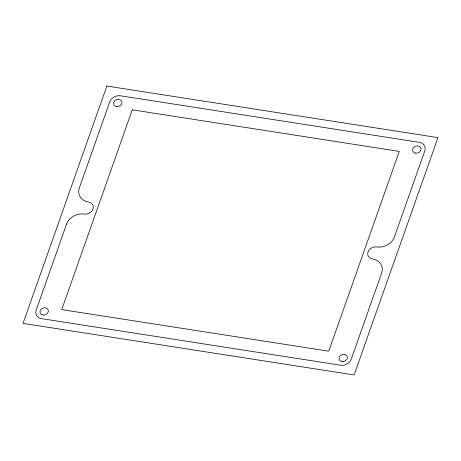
<?xml version="1.0" encoding="UTF-8"?>
<svg xmlns="http://www.w3.org/2000/svg" width="461" height="461" viewBox="0 0 461 461"><rect width="100%" height="100%" fill="white"/><g stroke="black" fill="none" stroke-linecap="round" stroke-linejoin="round"><path stroke-width="0.69" d="M106.866 86.046L23.05 323.386L354.134 374.954L437.95 137.614L106.866 86.046M66.591 224.017L36.16 310.195A8.609 7.088 -22.4 0 0 41.623 318.66L340.667 365.233A8.609 7.088 -22.4 0 0 351.224 359.263L381.656 273.085A14.349 11.813 -22.4 0 0 372.557 258.973A7.174 5.907 -22.4 0 1 368.011 251.913A7.174 5.907 -22.4 0 1 376.81 246.94A14.349 11.813 -22.4 0 0 394.409 236.983L424.84 150.805A8.609 7.088 -22.4 0 0 419.377 142.34L120.333 95.767A8.609 7.088 -22.4 0 0 109.776 101.737L79.344 187.915A14.349 11.813 -22.4 0 0 88.443 202.027A7.174 5.907 -22.4 0 1 92.989 209.087A7.174 5.907 -22.4 0 1 84.19 214.06A14.349 11.813 -22.4 0 0 66.591 224.017M132.272 109.816L61.722 309.602L328.728 351.184L399.278 151.398L132.272 109.816M116.702 106.624A4.305 3.544 -22.4 0 0 121.842 101.558A4.305 3.544 -22.4 0 0 114.806 100.775A4.305 3.544 -22.4 0 0 116.702 106.624M43.086 315.076A4.305 3.544 -22.4 0 0 48.226 310.011A4.305 3.544 -22.4 0 0 41.196 309.233A4.305 3.544 -22.4 0 0 43.086 315.076M342.131 361.649A4.305 3.544 -22.4 0 0 347.277 356.589A4.305 3.544 -22.4 0 0 340.241 355.806A4.305 3.544 -22.4 0 0 342.131 361.649M415.747 153.196A4.305 3.544 -22.4 0 0 420.887 148.131A4.305 3.544 -22.4 0 0 413.851 147.353A4.305 3.544 -22.4 0 0 415.747 153.196"/></g></svg>
